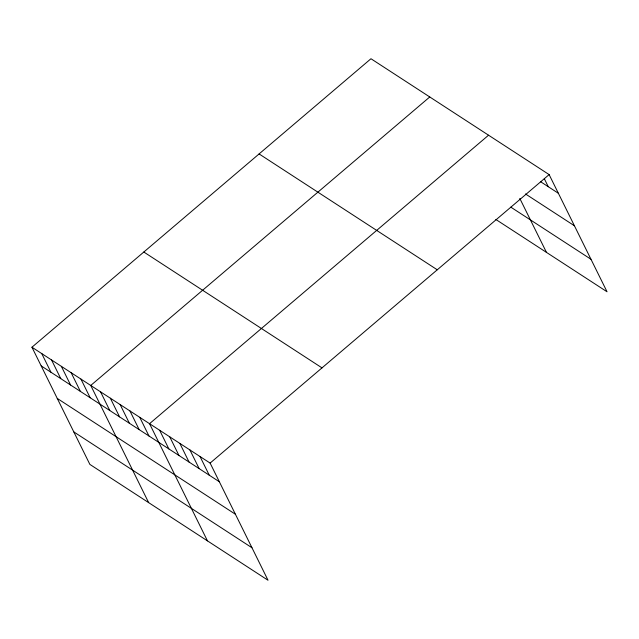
<?xml version="1.0" encoding="UTF-8"?>
<svg xmlns="http://www.w3.org/2000/svg" width="639" height="639" viewBox="0 0 639 639"><rect width="100%" height="100%" fill="white"/><g stroke="black" fill="none" stroke-linecap="round" stroke-linejoin="round"><path stroke-width="0.96" d="M31.95 347.217L210.119 463.083L268.037 580.26L89.867 464.401L31.95 347.217L370.963 58.74L549.133 174.599L607.05 291.783L495.84 219.465M429.759 96.968L90.746 385.453L148.663 502.637M488.555 135.204L149.542 423.689L207.459 540.874M210.119 463.083L549.133 174.599M540.506 181.66L558.366 193.282M525.506 193.968L574.429 225.783M510.809 207.14L590.987 259.274M259.091 153.935L437.26 269.794M143.823 252.022L322 367.88M41.184 365.899L219.353 481.758M57.246 398.409L235.424 514.267M73.805 431.9L251.974 547.759M544.316 178.704L548.27 186.716M519.795 198.417L546.473 252.389M200.023 456.518L209.257 475.192M189.927 449.952L199.16 468.627M179.831 443.386L189.064 462.069M169.734 436.82L178.968 455.503M159.638 430.255L168.872 448.937M139.741 417.315L148.975 435.998M129.949 410.941L139.174 429.624M120.148 404.567L129.382 423.25M110.347 398.201L119.581 416.876M100.547 391.827L109.78 410.51M80.945 379.079L90.179 397.762M71.145 372.705L80.378 391.387M61.352 366.339L70.586 385.021M51.551 359.965L60.785 378.647M41.751 353.591L50.984 372.273"/></g></svg>
